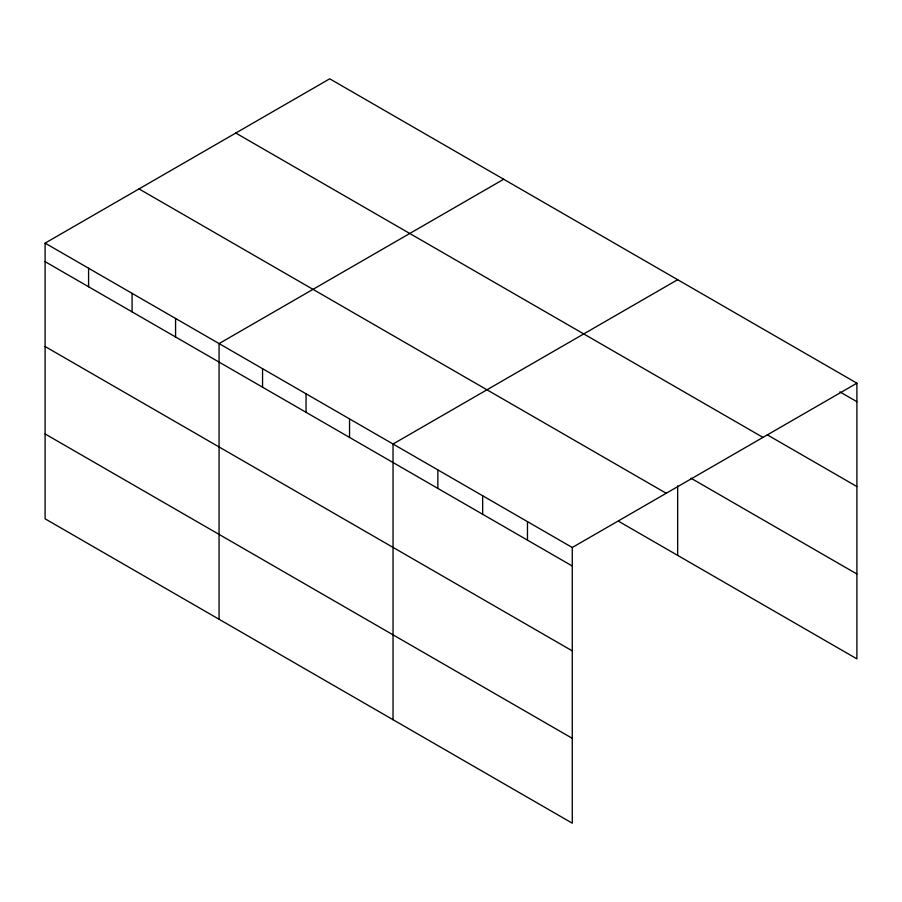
<?xml version="1.0" encoding="UTF-8"?>
<svg xmlns="http://www.w3.org/2000/svg" width="902" height="902" viewBox="0 0 902 902"><rect width="100%" height="100%" fill="white"/><g stroke="black" fill="none" stroke-linecap="round" stroke-linejoin="round"><path stroke-width="1.35" d="M45.1 243.134L572.274 547.503L572.274 823.188L45.1 518.819L45.1 243.134L329.726 78.812L856.9 383.181L856.9 658.866L618.456 521.198M503.688 179.25L219.073 343.583L219.073 619.257M677.661 279.699L393.035 444.021L393.035 719.706M572.274 547.503L856.9 383.181M839.942 391.908L856.9 401.694M767.275 434.82L856.9 486.561M235.794 133.045L762.979 437.402M690.977 478.207L856.9 573.999M139.021 188.913L666.206 493.27M45.1 261.648L572.274 566.016M45.1 346.515L572.274 650.883M45.1 433.952L572.274 738.321M677.661 485.817L677.661 555.373M527.467 521.627L527.467 540.14M482.66 495.762L482.66 514.275M437.853 469.886L437.853 488.399M349.548 418.911L349.548 437.425M306.049 393.802L306.049 412.315M262.561 368.692L262.561 387.206M175.574 318.474L175.574 336.987M132.087 293.364L132.087 311.878M88.588 268.244L88.588 286.768"/></g></svg>
